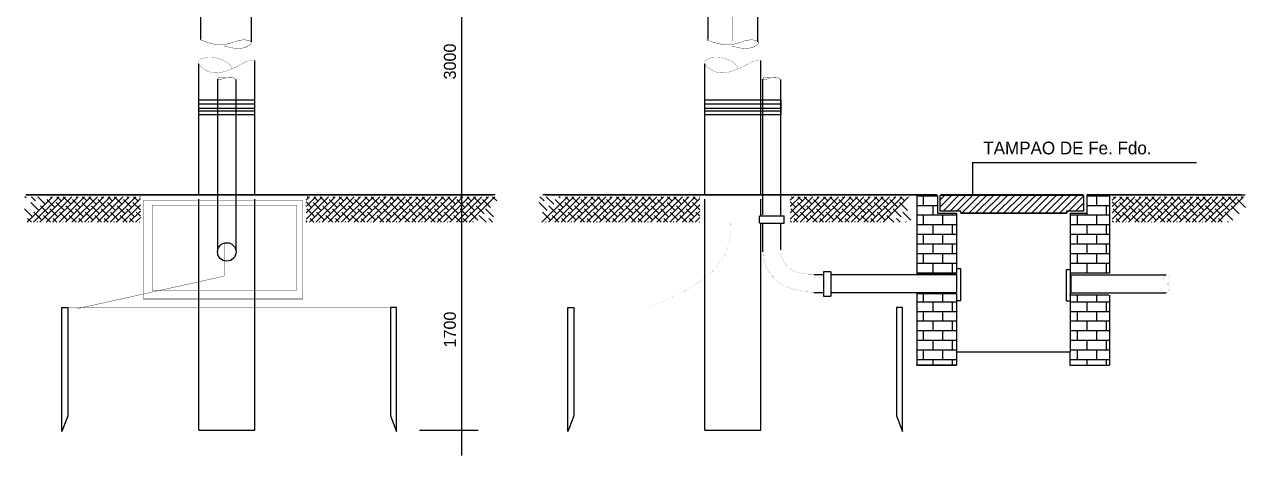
# Model space of a CAD drawing. Extents: x -0.003 to 0.204, y -0.002 to 0.211.
# Drawn here: x 0.0011 to 0.2039, y -0.0019 to 0.0697 of the extents above; entities that cross this region are included whole.
import ezdxf

# ---------------------------------------------------------------- set-up
doc = ezdxf.new("R2010")
doc.units = 0
doc.header["$LTSCALE"] = 250
doc.header["$MEASUREMENT"] = 0
doc.linetypes.add('DASHDOT', pattern=[1, 0.5, -0.25, 0, -0.25])
doc.linetypes.add('DASHED', pattern=[0.75, 0.5, -0.25])
doc.layers.add('ENTRADA', color=7, linetype='CONTINUOUS')
doc.styles.add('ROMANS', font='TXT', dxfattribs={"height": 100})

msp = doc.modelspace()

# ---------------------------------------------------------------- linework, layer by layer
at = {"layer": 'ENTRADA'}
for p, q in [((0.07367, 0.21109), (0.07367, -0.00191)), ((0.0303, 0.08112), (0.0303, 0.06716)), ((0.03873, 0.08122), (0.03873, 0.06677)), ((0.11455, 0.08112), (0.11455, 0.06716)), ((0.12283, 0.08122), (0.12283, 0.06677)), ((0.03003, 0.04129), (0.03003, 0.06315)), ((0.03936, 0.04129), (0.03936, 0.06368)), ((0.11407, 0.04129), (0.11407, 0.06315)), ((0.12339, 0.04129), (0.12339, 0.06368)), ((0.03316, 0.0606), (0.03316, 0.03195)), ((0.03616, 0.06054), (0.03616, 0.03232)), ((0.12364, 0.0606), (0.12364, 0.03806)), ((0.12664, 0.06054), (0.12664, 0.03793)), ((0.02997, 0.05714), (0.03934, 0.05714)), ((0.11407, 0.05714), (0.12676, 0.05714)), ((0.12673, 0.05472), (0.12673, 0.05712)), ((0.03934, 0.05646), (0.02997, 0.05646)), ((0.02997, 0.05577), (0.03938, 0.05577)), ((0.03938, 0.05526), (0.02997, 0.05526)), ((0.12676, 0.05646), (0.11407, 0.05646)), ((0.11407, 0.05577), (0.12673, 0.05577)), ((0.12673, 0.05526), (0.11407, 0.05526)), ((0.02993, 0.05473), (0.03934, 0.05473)), ((0.11403, 0.05473), (0.12676, 0.05473)), ((0.15848, 0.04673), (0.1957, 0.04673)), ((0.15859, 0.04125), (0.15859, 0.04674)), ((0.07925, 0.04141), (0.00129, 0.04141)), ((0.07885, 0.04131), (0.00142, 0.04131)), ((0.15267, 0.04141), (0.08719, 0.04141)), ((0.15267, 0.04131), (0.08759, 0.04131)), ((0.14924, 0.04127), (0.15265, 0.04127)), ((0.14928, 0.04129), (0.14928, 0.02834)), ((0.15268, 0.04127), (0.15268, 0.03834)), ((0.17688, 0.04131), (0.15315, 0.04131)), ((0.17693, 0.04129), (0.15317, 0.04129)), ((0.15317, 0.0387), (0.15317, 0.04129)), ((0.17688, 0.04141), (0.15333, 0.04141)), ((0.17693, 0.04129), (0.17693, 0.0387)), ((0.20382, 0.04131), (0.17746, 0.04131)), ((0.20314, 0.04141), (0.17753, 0.04141)), ((0.17753, 0.03834), (0.17753, 0.04127)), ((0.17753, 0.04127), (0.18121, 0.04127)), ((0.18129, 0.04129), (0.18129, 0.0284)), ((0.1566, 0.0387), (0.15317, 0.0387)), ((0.1566, 0.03834), (0.1566, 0.0387)), ((0.17693, 0.0387), (0.17411, 0.0387)), ((0.17411, 0.0387), (0.17411, 0.03834)), ((0.12315, 0.03666), (0.12315, 0.03792)), ((0.1232, 0.03792), (0.12722, 0.03792)), ((0.1232, 0.03666), (0.12722, 0.03666)), ((0.12364, 0.03663), (0.12364, 0.03224)), ((0.12664, 0.03666), (0.12664, 0.03662)), ((0.12664, 0.03663), (0.12664, 0.03224)), ((0.12722, 0.03666), (0.12722, 0.03792)), ((0.15268, 0.03834), (0.15584, 0.03834)), ((0.15584, 0.03834), (0.15584, 0.0283)), ((0.17411, 0.03834), (0.1566, 0.03834)), ((0.1566, 0.03834), (0.17411, 0.03834)), ((0.17474, 0.03834), (0.17474, 0.0153)), ((0.17474, 0.03834), (0.17753, 0.03834)), ((0.12364, 0.03232), (0.12364, 0.03195)), ((0.1338, 0.02865), (0.13498, 0.02865)), ((0.1338, 0.02861), (0.1338, 0.02458)), ((0.13499, 0.02861), (0.13499, 0.02458)), ((0.15657, 0.02911), (0.15586, 0.02911)), ((0.15657, 0.0288), (0.15657, 0.02911)), ((0.15657, 0.02385), (0.15657, 0.0288)), ((0.17412, 0.02898), (0.17482, 0.02898)), ((0.17412, 0.02867), (0.17412, 0.02898)), ((0.17412, 0.02373), (0.17412, 0.02867)), ((0.13216, 0.02818), (0.13377, 0.02818)), ((0.1336, 0.02818), (0.1338, 0.02818)), ((0.13495, 0.02818), (0.15579, 0.02818)), ((0.14928, 0.02834), (0.15584, 0.02834)), ((0.15584, 0.02818), (0.15584, 0.02517)), ((0.17485, 0.02805), (0.17485, 0.02505)), ((0.19067, 0.02805), (0.1749, 0.02805)), ((0.13216, 0.02518), (0.13377, 0.02518)), ((0.13341, 0.02518), (0.1338, 0.02518)), ((0.1338, 0.02458), (0.13498, 0.02458)), ((0.13495, 0.02518), (0.15579, 0.02518)), ((0.14928, 0.02503), (0.15584, 0.02503)), ((0.14928, 0.02503), (0.14928, 0.01308)), ((0.15584, 0.02501), (0.15584, 0.01308)), ((0.19067, 0.02505), (0.1749, 0.02505)), ((0.18129, 0.02475), (0.18129, 0.01308)), ((0.00727, 0.02269), (0.00827, 0.02269)), ((0.06287, 0.02269), (0.06187, 0.02269)), ((0.0913, 0.02269), (0.0923, 0.02269)), ((0.1469, 0.02269), (0.1459, 0.02269)), ((0.15584, 0.02385), (0.15657, 0.02385)), ((0.17484, 0.02373), (0.17412, 0.02373)), ((0.15587, 0.0153), (0.17474, 0.0153)), ((0.17474, 0.01307), (0.17474, 0.01531)), ((0.14928, 0.01308), (0.14928, 0.0132)), ((0.15584, 0.01308), (0.14928, 0.01308)), ((0.14928, 0.01308), (0.15584, 0.01308)), ((0.15584, 0.01308), (0.15584, 0.0132)), ((0.17474, 0.01308), (0.18129, 0.01308)), ((0.06667, 0.0023), (0.07645, 0.0023))]:
    msp.add_line(p, q, dxfattribs=at)
at = {"layer": 'ENTRADA', "color": 0}
for p, q in [((0.00135, 0.0409), (0.00117, 0.04108)), ((0.00152, 0.03683), (0.00577, 0.04108)), ((0.00294, 0.04037), (0.00223, 0.04108)), ((0.00258, 0.03683), (0.00683, 0.04108)), ((0.00453, 0.03984), (0.00329, 0.04108)), ((0.00364, 0.03683), (0.00789, 0.04108)), ((0.0047, 0.03683), (0.00895, 0.04108)), ((0.00612, 0.03931), (0.00479, 0.04063)), ((0.00559, 0.0409), (0.00541, 0.04108)), ((0.00577, 0.03683), (0.01001, 0.04108)), ((0.00718, 0.04037), (0.00647, 0.04108)), ((0.00683, 0.03683), (0.01107, 0.04108)), ((0.00877, 0.03984), (0.00753, 0.04108)), ((0.00789, 0.03683), (0.01213, 0.04108)), ((0.00895, 0.03683), (0.01319, 0.04108)), ((0.01036, 0.03931), (0.00904, 0.04063)), ((0.00983, 0.0409), (0.00965, 0.04108)), ((0.01001, 0.03683), (0.01425, 0.04108)), ((0.01142, 0.04037), (0.01071, 0.04108)), ((0.01107, 0.03683), (0.01531, 0.04108)), ((0.01301, 0.03984), (0.01177, 0.04108)), ((0.01213, 0.03683), (0.01637, 0.04108)), ((0.01319, 0.03683), (0.01744, 0.04108)), ((0.0146, 0.03931), (0.01328, 0.04063)), ((0.01407, 0.0409), (0.0139, 0.04108)), ((0.01425, 0.03683), (0.0185, 0.04108)), ((0.01567, 0.04037), (0.01496, 0.04108)), ((0.01531, 0.03683), (0.01956, 0.04108)), ((0.01726, 0.03984), (0.01602, 0.04108)), ((0.01637, 0.03683), (0.02033, 0.04079)), ((0.01885, 0.03931), (0.01752, 0.04063)), ((0.01832, 0.0409), (0.01814, 0.04108)), ((0.01991, 0.04037), (0.0192, 0.04108)), ((0.02033, 0.04101), (0.02026, 0.04108)), ((0.04785, 0.04051), (0.04842, 0.04108)), ((0.04785, 0.03945), (0.04948, 0.04108)), ((0.04785, 0.03839), (0.05054, 0.04108)), ((0.04785, 0.03733), (0.0516, 0.04108)), ((0.04824, 0.0409), (0.04806, 0.04108)), ((0.04842, 0.03683), (0.05266, 0.04108)), ((0.04983, 0.04037), (0.04912, 0.04108)), ((0.04948, 0.03683), (0.05372, 0.04108)), ((0.05142, 0.03984), (0.05018, 0.04108)), ((0.05054, 0.03683), (0.05478, 0.04108)), ((0.0516, 0.03683), (0.05584, 0.04108)), ((0.05301, 0.03931), (0.05169, 0.04063)), ((0.05248, 0.0409), (0.0523, 0.04108)), ((0.05266, 0.03683), (0.05691, 0.04108)), ((0.05407, 0.04037), (0.05337, 0.04108)), ((0.05372, 0.03683), (0.05797, 0.04108)), ((0.05567, 0.03984), (0.05443, 0.04108)), ((0.05478, 0.03683), (0.05903, 0.04108)), ((0.05584, 0.03683), (0.06009, 0.04108)), ((0.05726, 0.03931), (0.05593, 0.04063)), ((0.05673, 0.0409), (0.05655, 0.04108)), ((0.0569, 0.03683), (0.06115, 0.04108)), ((0.05832, 0.04037), (0.05761, 0.04108)), ((0.05796, 0.03683), (0.06221, 0.04108)), ((0.05991, 0.03984), (0.05867, 0.04108)), ((0.05902, 0.03683), (0.06327, 0.04108)), ((0.06008, 0.03683), (0.06433, 0.04108)), ((0.0615, 0.03931), (0.06017, 0.04063)), ((0.06097, 0.0409), (0.06079, 0.04108)), ((0.06114, 0.03683), (0.06539, 0.04108)), ((0.06256, 0.04037), (0.06185, 0.04108)), ((0.06221, 0.03683), (0.06645, 0.04108)), ((0.06415, 0.03984), (0.06291, 0.04108)), ((0.06327, 0.03683), (0.06751, 0.04108)), ((0.06433, 0.03683), (0.06857, 0.04108)), ((0.06574, 0.03931), (0.06442, 0.04063)), ((0.06521, 0.0409), (0.06503, 0.04108)), ((0.06539, 0.03683), (0.06963, 0.04108)), ((0.0668, 0.04037), (0.06609, 0.04108)), ((0.06645, 0.03683), (0.07069, 0.04108)), ((0.06839, 0.03984), (0.06715, 0.04108)), ((0.06751, 0.03683), (0.07175, 0.04108)), ((0.06857, 0.03683), (0.07282, 0.04108)), ((0.06998, 0.03931), (0.06866, 0.04063)), ((0.06945, 0.0409), (0.06928, 0.04108)), ((0.06963, 0.03683), (0.07388, 0.04108)), ((0.07105, 0.04037), (0.07034, 0.04108)), ((0.07069, 0.03683), (0.07494, 0.04108)), ((0.07264, 0.03984), (0.0714, 0.04108)), ((0.07175, 0.03683), (0.076, 0.04108)), ((0.07281, 0.03683), (0.07706, 0.04108)), ((0.07423, 0.03931), (0.0729, 0.04063)), ((0.0737, 0.0409), (0.07352, 0.04108)), ((0.07387, 0.03683), (0.07812, 0.04108)), ((0.07529, 0.04037), (0.07458, 0.04108)), ((0.07493, 0.03683), (0.07918, 0.04108)), ((0.07688, 0.03984), (0.07564, 0.04108)), ((0.07847, 0.03931), (0.07714, 0.04063)), ((0.07794, 0.0409), (0.07776, 0.04108)), ((0.07953, 0.04037), (0.07882, 0.04108)), ((0.08738, 0.04037), (0.08667, 0.04108)), ((0.08702, 0.03683), (0.09127, 0.04108)), ((0.08897, 0.03984), (0.08773, 0.04108)), ((0.08809, 0.03683), (0.09233, 0.04108)), ((0.08915, 0.03683), (0.09339, 0.04108)), ((0.09056, 0.03931), (0.08924, 0.04063)), ((0.09003, 0.0409), (0.08985, 0.04108)), ((0.09021, 0.03683), (0.09445, 0.04108)), ((0.09162, 0.04037), (0.09091, 0.04108)), ((0.09127, 0.03683), (0.09551, 0.04108)), ((0.09321, 0.03984), (0.09197, 0.04108)), ((0.09233, 0.03683), (0.09657, 0.04108)), ((0.09339, 0.03683), (0.09763, 0.04108)), ((0.0948, 0.03931), (0.09348, 0.04063)), ((0.09427, 0.0409), (0.09409, 0.04108)), ((0.09445, 0.03683), (0.0987, 0.04108)), ((0.09586, 0.04037), (0.09516, 0.04108)), ((0.09551, 0.03683), (0.09976, 0.04108)), ((0.09746, 0.03984), (0.09622, 0.04108)), ((0.09657, 0.03683), (0.10082, 0.04108)), ((0.09763, 0.03683), (0.10188, 0.04108)), ((0.09905, 0.03931), (0.09772, 0.04063)), ((0.09852, 0.0409), (0.09834, 0.04108)), ((0.09869, 0.03683), (0.10294, 0.04108)), ((0.10011, 0.04037), (0.0994, 0.04108)), ((0.09975, 0.03683), (0.104, 0.04108)), ((0.1017, 0.03984), (0.10046, 0.04108)), ((0.10081, 0.03683), (0.10506, 0.04108)), ((0.10187, 0.03683), (0.10612, 0.04108)), ((0.10329, 0.03931), (0.10196, 0.04063)), ((0.10276, 0.0409), (0.10258, 0.04108)), ((0.10293, 0.03683), (0.10718, 0.04108)), ((0.10435, 0.04037), (0.10364, 0.04108)), ((0.104, 0.03683), (0.10824, 0.04108)), ((0.10594, 0.03984), (0.1047, 0.04108)), ((0.10506, 0.03683), (0.1093, 0.04108)), ((0.10612, 0.03683), (0.11036, 0.04108)), ((0.10753, 0.03931), (0.10621, 0.04063)), ((0.107, 0.0409), (0.10682, 0.04108)), ((0.10718, 0.03683), (0.11142, 0.04108)), ((0.10859, 0.04037), (0.10788, 0.04108)), ((0.10824, 0.03683), (0.11248, 0.04108)), ((0.11018, 0.03984), (0.10894, 0.04108)), ((0.1093, 0.03683), (0.11326, 0.04079)), ((0.11177, 0.03931), (0.11045, 0.04063)), ((0.11124, 0.0409), (0.11107, 0.04108)), ((0.11284, 0.04037), (0.11213, 0.04108)), ((0.11326, 0.04101), (0.11319, 0.04108)), ((0.12825, 0.03733), (0.132, 0.04108)), ((0.12825, 0.03839), (0.13094, 0.04108)), ((0.12825, 0.03945), (0.12988, 0.04108)), ((0.12825, 0.04051), (0.12882, 0.04108)), ((0.12864, 0.0409), (0.12846, 0.04108)), ((0.12881, 0.03683), (0.13306, 0.04108)), ((0.13023, 0.04037), (0.12952, 0.04108)), ((0.12988, 0.03683), (0.13412, 0.04108)), ((0.13182, 0.03984), (0.13058, 0.04108)), ((0.13094, 0.03683), (0.13518, 0.04108)), ((0.132, 0.03683), (0.13624, 0.04108)), ((0.13341, 0.03931), (0.13209, 0.04063)), ((0.13288, 0.0409), (0.1327, 0.04108)), ((0.13306, 0.03683), (0.1373, 0.04108)), ((0.13447, 0.04037), (0.13376, 0.04108)), ((0.13412, 0.03683), (0.13836, 0.04108)), ((0.13606, 0.03984), (0.13482, 0.04108)), ((0.13518, 0.03683), (0.13942, 0.04108)), ((0.13624, 0.03683), (0.14048, 0.04108)), ((0.13765, 0.03931), (0.13633, 0.04063)), ((0.13712, 0.0409), (0.13694, 0.04108)), ((0.1373, 0.03683), (0.14155, 0.04108)), ((0.13871, 0.04037), (0.13801, 0.04108)), ((0.13836, 0.03683), (0.14261, 0.04108)), ((0.14031, 0.03984), (0.13907, 0.04108)), ((0.13942, 0.03683), (0.14367, 0.04108)), ((0.14048, 0.03683), (0.14473, 0.04108)), ((0.1419, 0.03931), (0.14057, 0.04063)), ((0.14137, 0.0409), (0.14119, 0.04108)), ((0.14154, 0.03683), (0.14579, 0.04108)), ((0.14296, 0.04037), (0.14225, 0.04108)), ((0.1426, 0.03683), (0.14685, 0.04108)), ((0.14455, 0.03984), (0.14331, 0.04108)), ((0.14366, 0.03683), (0.14791, 0.04108)), ((0.14614, 0.03931), (0.14481, 0.04063)), ((0.14561, 0.0409), (0.14543, 0.04108)), ((0.1472, 0.04037), (0.14649, 0.04108)), ((0.14928, 0.04124), (0.15268, 0.04124)), ((0.15037, 0.03964), (0.15037, 0.04124)), ((0.15197, 0.04124), (0.15197, 0.04127)), ((0.15317, 0.03941), (0.15505, 0.04129)), ((0.15317, 0.04057), (0.15389, 0.04129)), ((0.15362, 0.0387), (0.15621, 0.04129)), ((0.15478, 0.0387), (0.15736, 0.04129)), ((0.15593, 0.0387), (0.15852, 0.04129)), ((0.15673, 0.03834), (0.15968, 0.04129)), ((0.15789, 0.03834), (0.16084, 0.04129)), ((0.15904, 0.03834), (0.162, 0.04129)), ((0.1602, 0.03834), (0.16316, 0.04129)), ((0.16136, 0.03834), (0.16431, 0.04129)), ((0.16252, 0.03834), (0.16547, 0.04129)), ((0.16368, 0.03834), (0.16663, 0.04129)), ((0.16484, 0.03834), (0.16779, 0.04129)), ((0.16599, 0.03834), (0.16895, 0.04129)), ((0.16715, 0.03834), (0.17011, 0.04129)), ((0.16831, 0.03834), (0.17126, 0.04129)), ((0.16947, 0.03834), (0.17242, 0.04129)), ((0.17063, 0.03834), (0.17358, 0.04129)), ((0.17178, 0.03834), (0.17474, 0.04129)), ((0.17294, 0.03834), (0.1759, 0.04129)), ((0.1741, 0.03834), (0.17693, 0.04117)), ((0.17753, 0.04124), (0.18129, 0.04124)), ((0.17757, 0.04124), (0.17757, 0.04127)), ((0.17917, 0.03964), (0.17917, 0.04124)), ((0.18077, 0.04124), (0.18077, 0.04127)), ((0.18173, 0.04051), (0.1823, 0.04108)), ((0.18173, 0.03945), (0.18336, 0.04108)), ((0.18173, 0.03839), (0.18442, 0.04108)), ((0.18173, 0.03733), (0.18548, 0.04108)), ((0.18212, 0.0409), (0.18194, 0.04108)), ((0.18229, 0.03683), (0.18654, 0.04108)), ((0.18371, 0.04037), (0.183, 0.04108)), ((0.18335, 0.03683), (0.1876, 0.04108)), ((0.1853, 0.03984), (0.18406, 0.04108)), ((0.18442, 0.03683), (0.18866, 0.04108)), ((0.18548, 0.03683), (0.18972, 0.04108)), ((0.18689, 0.03931), (0.18557, 0.04063)), ((0.18636, 0.0409), (0.18618, 0.04108)), ((0.18654, 0.03683), (0.19078, 0.04108)), ((0.18795, 0.04037), (0.18724, 0.04108)), ((0.1876, 0.03683), (0.19184, 0.04108)), ((0.18954, 0.03984), (0.1883, 0.04108)), ((0.18866, 0.03683), (0.1929, 0.04108)), ((0.18972, 0.03683), (0.19396, 0.04108)), ((0.19113, 0.03931), (0.18981, 0.04063)), ((0.1906, 0.0409), (0.19042, 0.04108)), ((0.19078, 0.03683), (0.19503, 0.04108)), ((0.19219, 0.04037), (0.19149, 0.04108)), ((0.19184, 0.03683), (0.19609, 0.04108)), ((0.19379, 0.03984), (0.19255, 0.04108)), ((0.1929, 0.03683), (0.19715, 0.04108)), ((0.19396, 0.03683), (0.19821, 0.04108)), ((0.19538, 0.03931), (0.19405, 0.04063)), ((0.19485, 0.0409), (0.19467, 0.04108)), ((0.19502, 0.03683), (0.19927, 0.04108)), ((0.19644, 0.04037), (0.19573, 0.04108)), ((0.19608, 0.03683), (0.20033, 0.04108)), ((0.19803, 0.03984), (0.19679, 0.04108)), ((0.19714, 0.03683), (0.20139, 0.04108)), ((0.1982, 0.03683), (0.20245, 0.04108)), ((0.19962, 0.03931), (0.19829, 0.04063)), ((0.19909, 0.0409), (0.19891, 0.04108)), ((0.19926, 0.03683), (0.20351, 0.04108)), ((0.20068, 0.04037), (0.19997, 0.04108)), ((0.20227, 0.03984), (0.20103, 0.04108)), ((0.20386, 0.03931), (0.20254, 0.04063)), ((0.20333, 0.0409), (0.20315, 0.04108)), ((0.00241, 0.03772), (0.00108, 0.03904)), ((0.00347, 0.03878), (0.00214, 0.0401)), ((0.00506, 0.03825), (0.00373, 0.03957)), ((0.00665, 0.03772), (0.00532, 0.03904)), ((0.00771, 0.03878), (0.00638, 0.0401)), ((0.0093, 0.03825), (0.00798, 0.03957)), ((0.01089, 0.03772), (0.00957, 0.03904)), ((0.01195, 0.03878), (0.01063, 0.0401)), ((0.01354, 0.03825), (0.01222, 0.03957)), ((0.01514, 0.03772), (0.01381, 0.03904)), ((0.0162, 0.03878), (0.01487, 0.0401)), ((0.01779, 0.03825), (0.01646, 0.03957)), ((0.01743, 0.03683), (0.02033, 0.03973)), ((0.01938, 0.03772), (0.01805, 0.03904)), ((0.01849, 0.03683), (0.02033, 0.03867)), ((0.02033, 0.03889), (0.01911, 0.0401)), ((0.04877, 0.03931), (0.04785, 0.04023)), ((0.0493, 0.03772), (0.04798, 0.03904)), ((0.05036, 0.03878), (0.04904, 0.0401)), ((0.05195, 0.03825), (0.05063, 0.03957)), ((0.05354, 0.03772), (0.05222, 0.03904)), ((0.0546, 0.03878), (0.05328, 0.0401)), ((0.0562, 0.03825), (0.05487, 0.03957)), ((0.05779, 0.03772), (0.05646, 0.03904)), ((0.05885, 0.03878), (0.05752, 0.0401)), ((0.06044, 0.03825), (0.05911, 0.03957)), ((0.06203, 0.03772), (0.0607, 0.03904)), ((0.06309, 0.03878), (0.06176, 0.0401)), ((0.06468, 0.03825), (0.06336, 0.03957)), ((0.06627, 0.03772), (0.06495, 0.03904)), ((0.06733, 0.03878), (0.06601, 0.0401)), ((0.06892, 0.03825), (0.0676, 0.03957)), ((0.07051, 0.03772), (0.06919, 0.03904)), ((0.07158, 0.03878), (0.07025, 0.0401)), ((0.07317, 0.03825), (0.07184, 0.03957)), ((0.07476, 0.03772), (0.07343, 0.03904)), ((0.07582, 0.03878), (0.07449, 0.0401)), ((0.07741, 0.03825), (0.07608, 0.03957)), ((0.079, 0.03772), (0.07767, 0.03904)), ((0.08791, 0.03878), (0.08658, 0.0401)), ((0.0895, 0.03825), (0.08817, 0.03957)), ((0.09109, 0.03772), (0.08977, 0.03904)), ((0.09215, 0.03878), (0.09083, 0.0401)), ((0.09374, 0.03825), (0.09242, 0.03957)), ((0.09533, 0.03772), (0.09401, 0.03904)), ((0.09639, 0.03878), (0.09507, 0.0401)), ((0.09799, 0.03825), (0.09666, 0.03957)), ((0.09958, 0.03772), (0.09825, 0.03904)), ((0.10064, 0.03878), (0.09931, 0.0401)), ((0.10223, 0.03825), (0.1009, 0.03957)), ((0.10382, 0.03772), (0.10249, 0.03904)), ((0.10488, 0.03878), (0.10355, 0.0401)), ((0.10647, 0.03825), (0.10515, 0.03957)), ((0.10806, 0.03772), (0.10674, 0.03904)), ((0.10912, 0.03878), (0.1078, 0.0401)), ((0.11071, 0.03825), (0.10939, 0.03957)), ((0.11036, 0.03683), (0.11326, 0.03973)), ((0.1123, 0.03772), (0.11098, 0.03904)), ((0.11142, 0.03683), (0.11326, 0.03867)), ((0.11326, 0.03889), (0.11204, 0.0401)), ((0.12917, 0.03931), (0.12825, 0.04023)), ((0.1297, 0.03772), (0.12837, 0.03904)), ((0.13076, 0.03878), (0.12943, 0.0401)), ((0.13235, 0.03825), (0.13103, 0.03957)), ((0.13394, 0.03772), (0.13262, 0.03904)), ((0.135, 0.03878), (0.13368, 0.0401)), ((0.13659, 0.03825), (0.13527, 0.03957)), ((0.13818, 0.03772), (0.13686, 0.03904)), ((0.13925, 0.03878), (0.13792, 0.0401)), ((0.14084, 0.03825), (0.13951, 0.03957)), ((0.14243, 0.03772), (0.1411, 0.03904)), ((0.14349, 0.03878), (0.14216, 0.0401)), ((0.14508, 0.03825), (0.14375, 0.03957)), ((0.14667, 0.03772), (0.14534, 0.03904)), ((0.14773, 0.03878), (0.1464, 0.0401)), ((0.14928, 0.03964), (0.15268, 0.03964)), ((0.15197, 0.03804), (0.15197, 0.03964)), ((0.17562, 0.0387), (0.17693, 0.04001)), ((0.17678, 0.0387), (0.17693, 0.03885)), ((0.17753, 0.03964), (0.18129, 0.03964)), ((0.17757, 0.03804), (0.17757, 0.03964)), ((0.18077, 0.03804), (0.18077, 0.03964)), ((0.18265, 0.03931), (0.18173, 0.04023)), ((0.18318, 0.03772), (0.18185, 0.03904)), ((0.18424, 0.03878), (0.18291, 0.0401)), ((0.18583, 0.03825), (0.1845, 0.03957)), ((0.18742, 0.03772), (0.1861, 0.03904)), ((0.18848, 0.03878), (0.18716, 0.0401)), ((0.19007, 0.03825), (0.18875, 0.03957)), ((0.19166, 0.03772), (0.19034, 0.03904)), ((0.19272, 0.03878), (0.1914, 0.0401)), ((0.19432, 0.03825), (0.19299, 0.03957)), ((0.19591, 0.03772), (0.19458, 0.03904)), ((0.19697, 0.03878), (0.19564, 0.0401)), ((0.19856, 0.03825), (0.19723, 0.03957)), ((0.20015, 0.03772), (0.19882, 0.03904)), ((0.20121, 0.03878), (0.19988, 0.0401)), ((0.2028, 0.03825), (0.20148, 0.03957)), ((0.00223, 0.03683), (0.00161, 0.03745)), ((0.004, 0.03719), (0.00267, 0.03851)), ((0.00329, 0.03683), (0.0032, 0.03692)), ((0.00541, 0.03683), (0.00426, 0.03798)), ((0.00647, 0.03683), (0.00585, 0.03745)), ((0.00824, 0.03719), (0.00691, 0.03851)), ((0.00753, 0.03683), (0.00745, 0.03692)), ((0.00966, 0.03683), (0.00851, 0.03798)), ((0.01072, 0.03683), (0.0101, 0.03745)), ((0.01248, 0.03719), (0.01116, 0.03851)), ((0.01178, 0.03683), (0.01169, 0.03692)), ((0.0139, 0.03683), (0.01275, 0.03798)), ((0.01496, 0.03683), (0.01434, 0.03745)), ((0.01673, 0.03719), (0.0154, 0.03851)), ((0.01602, 0.03683), (0.01593, 0.03692)), ((0.01814, 0.03683), (0.01699, 0.03798)), ((0.0192, 0.03683), (0.01858, 0.03745)), ((0.01955, 0.03683), (0.02033, 0.03761)), ((0.02033, 0.03783), (0.01964, 0.03851)), ((0.02026, 0.03683), (0.02017, 0.03692)), ((0.04806, 0.03683), (0.04785, 0.03705)), ((0.04913, 0.03683), (0.04851, 0.03745)), ((0.05089, 0.03719), (0.04957, 0.03851)), ((0.05019, 0.03683), (0.0501, 0.03692)), ((0.05231, 0.03683), (0.05116, 0.03798)), ((0.05337, 0.03683), (0.05275, 0.03745)), ((0.05514, 0.03719), (0.05381, 0.03851)), ((0.05443, 0.03683), (0.05434, 0.03692)), ((0.05655, 0.03683), (0.0554, 0.03798)), ((0.05761, 0.03683), (0.05699, 0.03745)), ((0.05938, 0.03719), (0.05805, 0.03851)), ((0.05867, 0.03683), (0.05858, 0.03692)), ((0.06079, 0.03683), (0.05964, 0.03798)), ((0.06185, 0.03683), (0.06123, 0.03745)), ((0.06362, 0.03719), (0.06229, 0.03851)), ((0.06291, 0.03683), (0.06282, 0.03692)), ((0.06504, 0.03683), (0.06389, 0.03798)), ((0.0661, 0.03683), (0.06548, 0.03745)), ((0.06786, 0.03719), (0.06654, 0.03851)), ((0.06716, 0.03683), (0.06707, 0.03692)), ((0.06928, 0.03683), (0.06813, 0.03798)), ((0.07034, 0.03683), (0.06972, 0.03745)), ((0.07211, 0.03719), (0.07078, 0.03851)), ((0.0714, 0.03683), (0.07131, 0.03692)), ((0.07352, 0.03683), (0.07237, 0.03798)), ((0.07458, 0.03683), (0.07396, 0.03745)), ((0.07635, 0.03719), (0.07502, 0.03851)), ((0.07564, 0.03683), (0.07555, 0.03692)), ((0.07776, 0.03683), (0.07661, 0.03798)), ((0.07882, 0.03683), (0.0782, 0.03745)), ((0.08844, 0.03719), (0.08711, 0.03851)), ((0.08773, 0.03683), (0.08764, 0.03692)), ((0.08985, 0.03683), (0.08871, 0.03798)), ((0.09092, 0.03683), (0.0903, 0.03745)), ((0.09268, 0.03719), (0.09136, 0.03851)), ((0.09198, 0.03683), (0.09189, 0.03692)), ((0.0941, 0.03683), (0.09295, 0.03798)), ((0.09516, 0.03683), (0.09454, 0.03745)), ((0.09693, 0.03719), (0.0956, 0.03851)), ((0.09622, 0.03683), (0.09613, 0.03692)), ((0.09834, 0.03683), (0.09719, 0.03798)), ((0.0994, 0.03683), (0.09878, 0.03745)), ((0.10117, 0.03719), (0.09984, 0.03851)), ((0.10046, 0.03683), (0.10037, 0.03692)), ((0.10258, 0.03683), (0.10143, 0.03798)), ((0.10364, 0.03683), (0.10302, 0.03745)), ((0.10541, 0.03719), (0.10408, 0.03851)), ((0.1047, 0.03683), (0.10461, 0.03692)), ((0.10683, 0.03683), (0.10568, 0.03798)), ((0.10789, 0.03683), (0.10727, 0.03745)), ((0.10965, 0.03719), (0.10833, 0.03851)), ((0.10895, 0.03683), (0.10886, 0.03692)), ((0.11107, 0.03683), (0.10992, 0.03798)), ((0.11213, 0.03683), (0.11151, 0.03745)), ((0.11248, 0.03683), (0.11326, 0.03761)), ((0.11326, 0.03783), (0.11257, 0.03851)), ((0.11319, 0.03683), (0.1131, 0.03692)), ((0.12846, 0.03683), (0.12825, 0.03705)), ((0.12952, 0.03683), (0.1289, 0.03745)), ((0.13129, 0.03719), (0.12996, 0.03851)), ((0.13058, 0.03683), (0.13049, 0.03692)), ((0.13271, 0.03683), (0.13156, 0.03798)), ((0.13377, 0.03683), (0.13315, 0.03745)), ((0.13553, 0.03719), (0.13421, 0.03851)), ((0.13483, 0.03683), (0.13474, 0.03692)), ((0.13695, 0.03683), (0.1358, 0.03798)), ((0.13801, 0.03683), (0.13739, 0.03745)), ((0.13978, 0.03719), (0.13845, 0.03851)), ((0.13907, 0.03683), (0.13898, 0.03692)), ((0.14119, 0.03683), (0.14004, 0.03798)), ((0.14225, 0.03683), (0.14163, 0.03745)), ((0.14402, 0.03719), (0.14269, 0.03851)), ((0.14331, 0.03683), (0.14322, 0.03692)), ((0.14543, 0.03683), (0.14428, 0.03798)), ((0.14649, 0.03683), (0.14587, 0.03745)), ((0.14826, 0.03719), (0.14694, 0.03851)), ((0.14755, 0.03683), (0.14747, 0.03692)), ((0.14928, 0.03804), (0.15584, 0.03804)), ((0.15037, 0.03644), (0.15037, 0.03804)), ((0.15357, 0.03644), (0.15357, 0.03804)), ((0.15517, 0.03804), (0.15517, 0.03834)), ((0.17474, 0.03804), (0.18129, 0.03804)), ((0.17597, 0.03644), (0.17597, 0.03804)), ((0.17917, 0.03644), (0.17917, 0.03804)), ((0.18194, 0.03683), (0.18173, 0.03705)), ((0.183, 0.03683), (0.18238, 0.03745)), ((0.18477, 0.03719), (0.18344, 0.03851)), ((0.18406, 0.03683), (0.18397, 0.03692)), ((0.18618, 0.03683), (0.18503, 0.03798)), ((0.18725, 0.03683), (0.18663, 0.03745)), ((0.18901, 0.03719), (0.18769, 0.03851)), ((0.18831, 0.03683), (0.18822, 0.03692)), ((0.19043, 0.03683), (0.18928, 0.03798)), ((0.19149, 0.03683), (0.19087, 0.03745)), ((0.19326, 0.03719), (0.19193, 0.03851)), ((0.19255, 0.03683), (0.19246, 0.03692)), ((0.19467, 0.03683), (0.19352, 0.03798)), ((0.19573, 0.03683), (0.19511, 0.03745)), ((0.1975, 0.03719), (0.19617, 0.03851)), ((0.19679, 0.03683), (0.1967, 0.03692)), ((0.19891, 0.03683), (0.19776, 0.03798)), ((0.19997, 0.03683), (0.19935, 0.03745)), ((0.20174, 0.03719), (0.20041, 0.03851)), ((0.20103, 0.03683), (0.20094, 0.03692)), ((0.14928, 0.03644), (0.15584, 0.03644)), ((0.14928, 0.03484), (0.15584, 0.03484)), ((0.15037, 0.03324), (0.15037, 0.03484)), ((0.15197, 0.03484), (0.15197, 0.03644)), ((0.15357, 0.03324), (0.15357, 0.03484)), ((0.15517, 0.03484), (0.15517, 0.03644)), ((0.17474, 0.03644), (0.18129, 0.03644)), ((0.17474, 0.03484), (0.18129, 0.03484)), ((0.17597, 0.03324), (0.17597, 0.03484)), ((0.17757, 0.03484), (0.17757, 0.03644)), ((0.17917, 0.03324), (0.17917, 0.03484)), ((0.18077, 0.03484), (0.18077, 0.03644)), ((0.14928, 0.03324), (0.15584, 0.03324)), ((0.15197, 0.03164), (0.15197, 0.03324)), ((0.15517, 0.03164), (0.15517, 0.03324)), ((0.17474, 0.03324), (0.18129, 0.03324)), ((0.17757, 0.03164), (0.17757, 0.03324)), ((0.18077, 0.03164), (0.18077, 0.03324)), ((0.14928, 0.03164), (0.15584, 0.03164)), ((0.15037, 0.03004), (0.15037, 0.03164)), ((0.15357, 0.03004), (0.15357, 0.03164)), ((0.17474, 0.03164), (0.18129, 0.03164)), ((0.17597, 0.03004), (0.17597, 0.03164)), ((0.17917, 0.03004), (0.17917, 0.03164)), ((0.14928, 0.03004), (0.15584, 0.03004)), ((0.14928, 0.02844), (0.15584, 0.02844)), ((0.15037, 0.02834), (0.15037, 0.02844)), ((0.15197, 0.02844), (0.15197, 0.03004)), ((0.15357, 0.02834), (0.15357, 0.02844)), ((0.15517, 0.02844), (0.15517, 0.03004)), ((0.17474, 0.03004), (0.18129, 0.03004)), ((0.17474, 0.02844), (0.18129, 0.02844)), ((0.17757, 0.02844), (0.17757, 0.03004)), ((0.18077, 0.02844), (0.18077, 0.03004)), ((0.15037, 0.02364), (0.15037, 0.02503)), ((0.15357, 0.02364), (0.15357, 0.02503)), ((0.17462, 0.02478), (0.18118, 0.02478)), ((0.17597, 0.02364), (0.17597, 0.0247)), ((0.17917, 0.02364), (0.17917, 0.0247)), ((0.14928, 0.02364), (0.15584, 0.02364)), ((0.15197, 0.02204), (0.15197, 0.02364)), ((0.15517, 0.02204), (0.15517, 0.02364)), ((0.17474, 0.02364), (0.18129, 0.02364)), ((0.17757, 0.02204), (0.17757, 0.02364)), ((0.18077, 0.02204), (0.18077, 0.02364)), ((0.14928, 0.02204), (0.15584, 0.02204)), ((0.14928, 0.02044), (0.15584, 0.02044)), ((0.15037, 0.02044), (0.15037, 0.02204)), ((0.15197, 0.01884), (0.15197, 0.02044)), ((0.15357, 0.02044), (0.15357, 0.02204)), ((0.15517, 0.01884), (0.15517, 0.02044)), ((0.17474, 0.02204), (0.18129, 0.02204)), ((0.17474, 0.02044), (0.18129, 0.02044)), ((0.17597, 0.02044), (0.17597, 0.02204)), ((0.17757, 0.01884), (0.17757, 0.02044)), ((0.17917, 0.02044), (0.17917, 0.02204)), ((0.18077, 0.01884), (0.18077, 0.02044)), ((0.14928, 0.01884), (0.15584, 0.01884)), ((0.15037, 0.01724), (0.15037, 0.01884)), ((0.15357, 0.01724), (0.15357, 0.01884)), ((0.17474, 0.01884), (0.18129, 0.01884)), ((0.17597, 0.01724), (0.17597, 0.01884)), ((0.17917, 0.01724), (0.17917, 0.01884)), ((0.14928, 0.01724), (0.15584, 0.01724)), ((0.15197, 0.01564), (0.15197, 0.01724)), ((0.15517, 0.01564), (0.15517, 0.01724)), ((0.17474, 0.01724), (0.18129, 0.01724)), ((0.17757, 0.01564), (0.17757, 0.01724)), ((0.18077, 0.01564), (0.18077, 0.01724)), ((0.14928, 0.01564), (0.15584, 0.01564)), ((0.15037, 0.01404), (0.15037, 0.01564)), ((0.15357, 0.01404), (0.15357, 0.01564)), ((0.17474, 0.01564), (0.18129, 0.01564)), ((0.17597, 0.01404), (0.17597, 0.01564)), ((0.17917, 0.01404), (0.17917, 0.01564)), ((0.14928, 0.01404), (0.15584, 0.01404)), ((0.15197, 0.01308), (0.15197, 0.01404)), ((0.15517, 0.01308), (0.15517, 0.01404)), ((0.17474, 0.01404), (0.18129, 0.01404)), ((0.17757, 0.01308), (0.17757, 0.01404)), ((0.18077, 0.01308), (0.18077, 0.01404))]:
    msp.add_line(p, q, dxfattribs=at)
at = {"layer": 'ENTRADA', "linetype": 'DASHED'}
for p, q in [((0.03003, 0.00229), (0.03003, 0.04069)), ((0.03936, 0.00229), (0.03936, 0.04069)), ((0.11407, 0.00229), (0.11407, 0.04069)), ((0.12339, 0.038), (0.12339, 0.04069)), ((0.12339, 0.00229), (0.12339, 0.03669)), ((0.00727, 0.00209), (0.00727, 0.02269)), ((0.00827, 0.02269), (0.00827, 0.00469)), ((0.06187, 0.02269), (0.06187, 0.00469)), ((0.06287, 0.00209), (0.06287, 0.02269)), ((0.0913, 0.00209), (0.0913, 0.02269)), ((0.0923, 0.02269), (0.0923, 0.00469)), ((0.1459, 0.02269), (0.1459, 0.00469)), ((0.1469, 0.00209), (0.1469, 0.02269)), ((0.00827, 0.00469), (0.00727, 0.00209)), ((0.06187, 0.00469), (0.06287, 0.00209)), ((0.0923, 0.00469), (0.0913, 0.00209)), ((0.1459, 0.00469), (0.1469, 0.00209)), ((0.03003, 0.00229), (0.03936, 0.00229)), ((0.11407, 0.00229), (0.12339, 0.00229))]:
    msp.add_line(p, q, dxfattribs=at)
at = {"layer": 'ENTRADA', "linetype": 'DASHDOT'}
for points, const_width in [([(0.11859, 0.14855), (0.11859, 0.06689)], 0.00004), ([(0.11843, 0.06154), (0.11843, 0.03644)], 0.00002), ([(0.11839, 0.03668), (0.11835, 0.03537), (0.11821, 0.03421), (0.118, 0.03318), (0.1177, 0.03225), (0.11733, 0.03141), (0.11689, 0.03064), (0.11638, 0.02992), (0.11582, 0.02922), (0.11518, 0.02854), (0.11444, 0.02785), (0.11354, 0.02714), (0.11242, 0.02639), (0.11103, 0.02559), (0.10932, 0.02471), (0.10724, 0.02375), (0.10473, 0.02268)], 0.00001), ([(0.03427, 0.03329), (0.03427, 0.02789), (0.00987, 0.02249)], 0.00006), ([(0.03467, 0.02269), (0.06167, 0.02269), (0.00767, 0.02269)], 0.00006), ([(0.1187, 0.02269), (0.1457, 0.02269), (0.0917, 0.02269)], 0.00001)]:
    msp.add_lwpolyline(points, dxfattribs=dict(at, const_width=const_width))
at = {"layer": 'ENTRADA'}
for points, const_width in [([(0.03029, 0.06714), (0.03086, 0.0669), (0.03141, 0.0667), (0.03193, 0.06655), (0.03243, 0.06644), (0.03291, 0.06636), (0.03336, 0.06633), (0.03379, 0.06633), (0.03419, 0.06635), (0.03456, 0.0664), (0.03491, 0.06647), (0.03524, 0.06656), (0.03555, 0.06665), (0.03584, 0.06675), (0.03611, 0.06685), (0.03637, 0.06693), (0.03661, 0.067), (0.03685, 0.06706), (0.03707, 0.06709), (0.03728, 0.06711), (0.03748, 0.06712), (0.03767, 0.06711), (0.03785, 0.0671), (0.038, 0.06708), (0.03815, 0.06705), (0.03828, 0.06703), (0.03839, 0.067), (0.03849, 0.06696), (0.03857, 0.06693), (0.03863, 0.06688), (0.03868, 0.06684), (0.03872, 0.06678), (0.03874, 0.06673), (0.03875, 0.06666), (0.03873, 0.06659), (0.0387, 0.06651), (0.03864, 0.06642), (0.03855, 0.06633), (0.03843, 0.06624), (0.03828, 0.06614), (0.03809, 0.06603), (0.03786, 0.06592), (0.03758, 0.06583), (0.03724, 0.06575), (0.03683, 0.0657), (0.03634, 0.06571), (0.03576, 0.06576), (0.03508, 0.0659), (0.03429, 0.06611)], 0.00006), ([(0.11432, 0.06714), (0.11496, 0.0669), (0.11556, 0.0667), (0.11612, 0.06655), (0.11665, 0.06644), (0.11714, 0.06636), (0.1176, 0.06633), (0.11803, 0.06633), (0.11843, 0.06635), (0.11881, 0.0664), (0.11916, 0.06647), (0.11949, 0.06656), (0.1198, 0.06665), (0.12008, 0.06675), (0.12036, 0.06685), (0.12062, 0.06693), (0.12086, 0.067), (0.1211, 0.06706), (0.12132, 0.06709), (0.12153, 0.06711), (0.12173, 0.06712), (0.12192, 0.06711), (0.12209, 0.0671), (0.12225, 0.06708), (0.1224, 0.06705), (0.12253, 0.06703), (0.12264, 0.067), (0.12274, 0.06696), (0.12282, 0.06693), (0.12288, 0.06688), (0.12293, 0.06684), (0.12297, 0.06678), (0.12299, 0.06673), (0.12299, 0.06666), (0.12298, 0.06659), (0.12295, 0.06651), (0.12289, 0.06642), (0.1228, 0.06633), (0.12268, 0.06624), (0.12253, 0.06614), (0.12234, 0.06603), (0.12211, 0.06592), (0.12183, 0.06583), (0.12149, 0.06575), (0.12108, 0.0657), (0.12059, 0.06571), (0.12001, 0.06576), (0.11933, 0.0659), (0.11854, 0.06611)], 0.00006), ([(0.03927, 0.06373), (0.03883, 0.06371), (0.03845, 0.06366), (0.03811, 0.06357), (0.0378, 0.06346), (0.03751, 0.06332), (0.03723, 0.06317), (0.03694, 0.06301), (0.03663, 0.06283), (0.03629, 0.06265), (0.03593, 0.06248), (0.03555, 0.06231), (0.03516, 0.06215), (0.03476, 0.062), (0.03436, 0.06187), (0.03397, 0.06177), (0.03359, 0.0617), (0.03323, 0.06166), (0.03288, 0.06164), (0.03256, 0.06166), (0.03225, 0.0617), (0.03196, 0.06177), (0.03169, 0.06186), (0.03143, 0.06196), (0.03119, 0.06208), (0.03096, 0.06222), (0.03075, 0.06237), (0.03056, 0.06252), (0.0304, 0.06268), (0.03026, 0.06284), (0.03014, 0.06299), (0.03006, 0.06315), (0.03002, 0.06329), (0.03001, 0.06342), (0.03003, 0.06354), (0.03008, 0.06365), (0.03017, 0.06375), (0.03028, 0.06384), (0.03042, 0.06392), (0.03059, 0.064), (0.03078, 0.06406), (0.03098, 0.06412), (0.03121, 0.06417), (0.03146, 0.06421), (0.03173, 0.06423), (0.03203, 0.06423), (0.03234, 0.0642), (0.03269, 0.06416), (0.03306, 0.06408), (0.03345, 0.06398), (0.03385, 0.06384), (0.03424, 0.06367), (0.03461, 0.06347), (0.03494, 0.06322), (0.03521, 0.06295), (0.03541, 0.06263), (0.03551, 0.06228)], 0.000036), ([(0.1233, 0.06373), (0.12287, 0.06371), (0.12248, 0.06366), (0.12215, 0.06357), (0.12184, 0.06346), (0.12155, 0.06332), (0.12127, 0.06317), (0.12098, 0.06301), (0.12067, 0.06283), (0.12033, 0.06265), (0.11997, 0.06248), (0.11959, 0.06231), (0.11919, 0.06215), (0.1188, 0.062), (0.1184, 0.06187), (0.118, 0.06177), (0.11763, 0.0617), (0.11726, 0.06166), (0.11692, 0.06164), (0.1166, 0.06166), (0.11629, 0.0617), (0.116, 0.06177), (0.11573, 0.06186), (0.11547, 0.06196), (0.11523, 0.06208), (0.115, 0.06222), (0.11479, 0.06237), (0.1146, 0.06252), (0.11443, 0.06268), (0.11429, 0.06284), (0.11418, 0.06299), (0.1141, 0.06315), (0.11405, 0.06329), (0.11404, 0.06342), (0.11406, 0.06354), (0.11412, 0.06365), (0.11421, 0.06375), (0.11432, 0.06384), (0.11446, 0.06392), (0.11463, 0.064), (0.11481, 0.06406), (0.11502, 0.06412), (0.11525, 0.06417), (0.1155, 0.06421), (0.11577, 0.06423), (0.11606, 0.06423), (0.11638, 0.0642), (0.11672, 0.06416), (0.11709, 0.06408), (0.11749, 0.06398), (0.11789, 0.06384), (0.11828, 0.06367), (0.11865, 0.06347), (0.11898, 0.06322), (0.11925, 0.06295), (0.11945, 0.06263), (0.11955, 0.06228)], 0.000036), ([(0.03614, 0.06055), (0.03602, 0.06067), (0.03589, 0.06075), (0.03576, 0.06082), (0.03564, 0.06086), (0.03551, 0.06089), (0.03539, 0.0609), (0.03527, 0.0609), (0.03515, 0.0609), (0.03503, 0.06089), (0.03491, 0.06087), (0.0348, 0.06086), (0.03469, 0.06084), (0.03459, 0.06082), (0.03448, 0.06079), (0.03438, 0.06077), (0.03427, 0.06073), (0.03417, 0.0607), (0.03408, 0.06066), (0.03398, 0.06063), (0.03389, 0.0606), (0.0338, 0.06057), (0.03372, 0.06055), (0.03364, 0.06053), (0.03357, 0.06051), (0.0335, 0.0605), (0.03344, 0.0605), (0.03339, 0.0605), (0.03335, 0.06051), (0.03331, 0.06052), (0.03328, 0.06054), (0.03326, 0.06056), (0.03325, 0.06059), (0.03324, 0.06063), (0.03325, 0.06066), (0.03326, 0.0607), (0.03328, 0.06074), (0.03331, 0.06078), (0.03334, 0.06082), (0.03338, 0.06085), (0.03343, 0.06088), (0.03349, 0.0609), (0.03356, 0.06091), (0.03364, 0.06092), (0.03374, 0.06092), (0.03386, 0.06091), (0.034, 0.06089), (0.03418, 0.06087), (0.03438, 0.06083)], 0.00006), ([(0.12663, 0.06055), (0.1265, 0.06067), (0.12638, 0.06075), (0.12625, 0.06082), (0.12612, 0.06086), (0.126, 0.06089), (0.12587, 0.0609), (0.12575, 0.0609), (0.12563, 0.0609), (0.12551, 0.06089), (0.1254, 0.06087), (0.12529, 0.06086), (0.12518, 0.06084), (0.12507, 0.06082), (0.12496, 0.06079), (0.12486, 0.06077), (0.12476, 0.06073), (0.12466, 0.0607), (0.12456, 0.06066), (0.12446, 0.06063), (0.12437, 0.0606), (0.12428, 0.06057), (0.1242, 0.06055), (0.12412, 0.06053), (0.12405, 0.06051), (0.12398, 0.0605), (0.12393, 0.0605), (0.12388, 0.0605), (0.12383, 0.06051), (0.1238, 0.06052), (0.12377, 0.06054), (0.12375, 0.06056), (0.12373, 0.06059), (0.12373, 0.06063), (0.12373, 0.06066), (0.12374, 0.0607), (0.12376, 0.06074), (0.12379, 0.06078), (0.12382, 0.06082), (0.12387, 0.06085), (0.12391, 0.06088), (0.12397, 0.0609), (0.12404, 0.06091), (0.12412, 0.06092), (0.12422, 0.06092), (0.12434, 0.06091), (0.12449, 0.06089), (0.12466, 0.06087), (0.12487, 0.06083)], 0.00006), ([(0.12366, 0.03236), (0.1238, 0.03084), (0.12422, 0.02946), (0.12492, 0.02824), (0.1259, 0.02719), (0.12717, 0.02634), (0.12872, 0.02571), (0.13055, 0.02531), (0.13267, 0.02517)], 0.00002), ([(0.12663, 0.03236), (0.12668, 0.03168), (0.12682, 0.03106), (0.12703, 0.03052), (0.12731, 0.03005), (0.12765, 0.02964), (0.12802, 0.02929), (0.12843, 0.02899), (0.12885, 0.02876), (0.12928, 0.02857), (0.12973, 0.02843), (0.13018, 0.02833), (0.13064, 0.02827), (0.13112, 0.02823), (0.13162, 0.02821), (0.13214, 0.0282), (0.13267, 0.0282)], 0.00002), ([(0.19063, 0.02503), (0.19084, 0.02523), (0.191, 0.02542), (0.19111, 0.02559), (0.19118, 0.02575), (0.19121, 0.0259), (0.19121, 0.02604), (0.19119, 0.02617), (0.19114, 0.02629), (0.19108, 0.0264), (0.191, 0.0265), (0.19092, 0.02659), (0.19083, 0.02667), (0.19073, 0.02675), (0.19064, 0.02683), (0.19056, 0.02691), (0.19048, 0.02699), (0.19041, 0.02708), (0.19035, 0.02717), (0.1903, 0.02725), (0.19026, 0.02734), (0.19024, 0.02743), (0.19022, 0.02751), (0.19022, 0.0276), (0.19023, 0.02767), (0.19025, 0.02774), (0.19028, 0.0278), (0.19032, 0.02786), (0.19037, 0.02791), (0.19043, 0.02795), (0.1905, 0.02799), (0.19057, 0.02801), (0.19065, 0.02803), (0.19073, 0.02804), (0.19082, 0.02803), (0.19091, 0.02802), (0.191, 0.02801), (0.19108, 0.02798), (0.19115, 0.02794), (0.19121, 0.02789), (0.19125, 0.02784), (0.19129, 0.02778), (0.1913, 0.02771), (0.19131, 0.02763), (0.1913, 0.02755), (0.19129, 0.02746), (0.19127, 0.02738), (0.19126, 0.02729), (0.19124, 0.0272), (0.19122, 0.02712), (0.19121, 0.02704), (0.19119, 0.02696), (0.19117, 0.02689), (0.19115, 0.02683), (0.19112, 0.02677), (0.19109, 0.02673), (0.19105, 0.0267)], 0.00002)]:
    msp.add_lwpolyline(points, dxfattribs=dict(at, const_width=const_width))
at = {"layer": 'ENTRADA', "linetype": 'DASHED', "const_width": 0.00006}
for points in [[(0.02107, 0.04049), (0.04727, 0.04049), (0.04727, 0.02409), (0.02087, 0.02409), (0.02087, 0.04049), (0.02267, 0.04049)], [(0.03447, 0.03969), (0.04627, 0.03969), (0.04627, 0.03949), (0.04627, 0.02549), (0.02227, 0.02549), (0.02227, 0.03969), (0.03447, 0.03969)]]:
    msp.add_lwpolyline(points, dxfattribs=at)
at = {"layer": 'ENTRADA'}
msp.add_circle((0.03469, 0.03191), 0.00153, dxfattribs=at)

# ---------------------------------------------------------------- texts
at = {"layer": 'ENTRADA', "style": 'ROMANS'}
for s, p in [('3000', (0.07273, 0.06055)), ('1700', (0.07273, 0.01604))]:
    msp.add_text(s, height=0.002, rotation=90, dxfattribs=at).set_placement(p)
msp.add_text('TAMPAO DE Fe. Fdo.', height=0.002112, dxfattribs=at).set_placement((0.16031, 0.04811))

doc.saveas('drawing.dxf')
